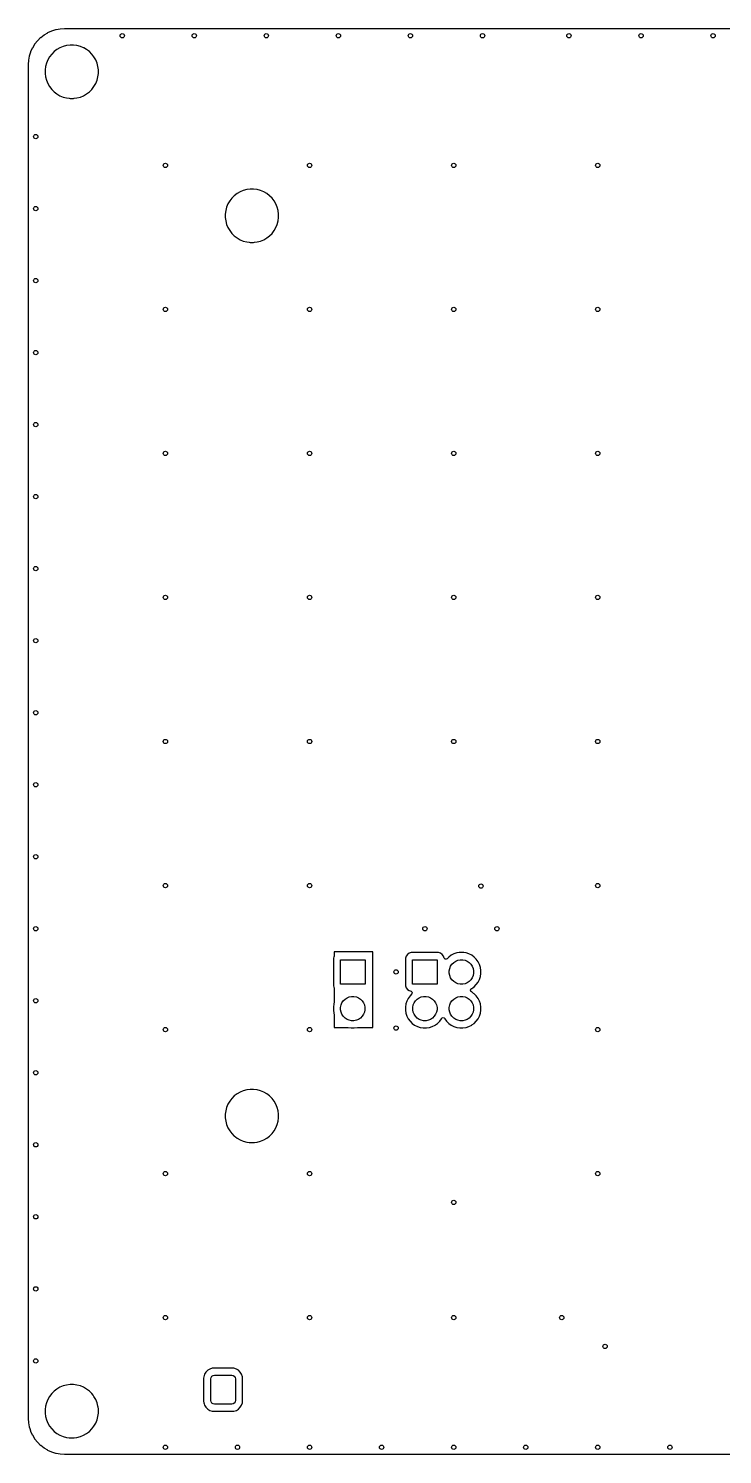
# Model space of a CAD drawing. Extents: x 0.5 to 99.5, y -99.5 to -0.5.
# Drawn here: x 0.5 to 48.6, y -99.5 to -0.5 of the extents above; entities that cross this region are included whole.
import ezdxf

# ---------------------------------------------------------------- set-up
doc = ezdxf.new("R2010")
doc.units = 0
doc.layers.add('BLACK', color=7, linetype='CONTINUOUS')

msp = doc.modelspace()

# ---------------------------------------------------------------- linework, layer by layer
at = {"layer": 'BLACK', "linetype": 'CONTINUOUS'}
for p, q in [((1.348417, -1.12448), (1.57423, -0.947567)), ((1.57423, -0.947567), (1.586526, -0.93908)), ((1.586526, -0.93908), (1.832016, -0.790676)), ((1.832016, -0.790676), (1.845249, -0.783731)), ((1.845249, -0.783731), (2.106841, -0.665998)), ((2.106841, -0.665998), (2.120822, -0.660696)), ((2.120822, -0.660696), (2.394668, -0.575362)), ((2.394668, -0.575362), (2.409197, -0.57178)), ((2.409197, -0.57178), (2.691344, -0.520075)), ((2.691344, -0.520075), (2.706201, -0.518271)), ((2.706201, -0.518271), (2.996264, -0.500726)), ((2.996264, -0.500726), (3.003751, -0.5005)), ((3.003751, -0.5005), (3.065892, -0.5005)), ((3.065892, -0.5005), (96.934108, -0.5005)), ((0.665998, -2.106841), (0.783731, -1.845249)), ((0.783731, -1.845249), (0.790676, -1.832016)), ((0.790676, -1.832016), (0.93908, -1.586526)), ((0.93908, -1.586526), (0.947567, -1.57423)), ((0.947567, -1.57423), (1.12448, -1.348417)), ((1.12448, -1.348417), (1.134395, -1.337226)), ((1.134395, -1.337226), (1.337226, -1.134395)), ((1.337226, -1.134395), (1.348417, -1.12448)), ((2.469706, -1.958067), (2.277263, -2.105733)), ((2.679785, -1.836777), (2.469706, -1.958067)), ((2.679794, -1.836773), (2.679785, -1.836777)), ((2.903895, -1.743947), (2.679794, -1.836773)), ((3.138214, -1.681161), (2.903895, -1.743947)), ((3.378711, -1.6495), (3.138214, -1.681161)), ((3.378712, -1.6495), (3.378711, -1.6495)), ((3.621288, -1.6495), (3.378712, -1.6495)), ((3.621289, -1.6495), (3.621288, -1.6495)), ((3.861785, -1.681161), (3.621289, -1.6495)), ((4.096104, -1.743947), (3.861785, -1.681161)), ((4.320205, -1.836773), (4.096104, -1.743947)), ((4.320214, -1.836777), (4.320205, -1.836773)), ((4.334912, -1.845263), (4.320214, -1.836777)), ((4.530289, -1.958064), (4.334912, -1.845263)), ((4.530292, -1.958066), (4.530289, -1.958064)), ((4.530293, -1.958067), (4.530292, -1.958066)), ((4.722736, -2.105733), (4.530293, -1.958067)), ((0.500726, -2.996263), (0.518271, -2.706205)), ((0.518271, -2.706205), (0.520076, -2.69134)), ((0.520076, -2.69134), (0.57178, -2.409201)), ((0.57178, -2.409201), (0.575364, -2.394663)), ((0.575364, -2.394663), (0.660696, -2.120822)), ((0.660696, -2.120822), (0.665998, -2.106841)), ((1.743947, -2.903895), (1.681161, -3.138214)), ((1.836773, -2.679794), (1.743947, -2.903895)), ((1.836777, -2.679785), (1.836773, -2.679794)), ((1.958067, -2.469706), (1.836777, -2.679785)), ((2.105733, -2.277263), (1.958067, -2.469706)), ((2.105739, -2.277256), (2.105733, -2.277263)), ((2.277256, -2.105739), (2.105739, -2.277256)), ((2.277263, -2.105733), (2.277256, -2.105739)), ((4.722743, -2.105739), (4.722736, -2.105733)), ((4.89426, -2.277256), (4.722743, -2.105739)), ((4.894265, -2.277262), (4.89426, -2.277256)), ((5.041936, -2.469711), (4.894265, -2.277262)), ((5.163224, -2.679788), (5.041936, -2.469711)), ((5.256054, -2.9039), (5.163224, -2.679788)), ((5.318838, -3.138211), (5.256054, -2.9039)), ((0.5005, -3.00375), (0.500726, -2.996263)), ((0.5005, -3.378711), (0.5005, -3.00375)), ((0.5005, -10.752135), (0.5005, -3.378711)), ((1.681161, -3.138214), (1.6495, -3.378711)), ((1.6495, -3.378711), (1.6495, -3.621288)), ((1.6495, -3.621288), (1.681161, -3.861785)), ((1.681161, -3.861785), (1.743947, -4.096104)), ((5.256054, -4.0961), (5.318838, -3.861789)), ((5.3505, -3.378711), (5.318838, -3.138211)), ((5.318838, -3.861789), (5.3505, -3.621288)), ((5.3505, -3.378712), (5.3505, -3.378711)), ((5.3505, -3.621288), (5.3505, -3.378712)), ((1.743947, -4.096104), (1.836773, -4.320205)), ((1.836773, -4.320205), (1.836776, -4.320212)), ((1.836776, -4.320212), (1.958064, -4.530289)), ((1.958064, -4.530289), (1.958066, -4.530292)), ((1.958066, -4.530292), (1.958067, -4.530293)), ((1.958067, -4.530293), (2.105733, -4.722736)), ((2.105733, -4.722736), (2.105739, -4.722743)), ((2.105739, -4.722743), (2.277256, -4.89426)), ((2.277256, -4.89426), (2.277262, -4.894265)), ((2.277262, -4.894265), (2.469711, -5.041936)), ((4.530289, -5.041936), (4.722738, -4.894265)), ((4.722738, -4.894265), (4.894265, -4.722738)), ((4.894265, -4.722738), (5.041936, -4.530289)), ((5.041936, -4.530289), (5.163224, -4.320212)), ((5.163224, -4.320212), (5.256054, -4.0961)), ((2.469711, -5.041936), (2.679788, -5.163224)), ((2.679788, -5.163224), (2.9039, -5.256054)), ((2.9039, -5.256054), (3.138211, -5.318838)), ((3.138211, -5.318838), (3.318586, -5.342584)), ((3.318586, -5.342584), (3.378711, -5.3505)), ((3.378711, -5.3505), (3.378712, -5.3505)), ((3.378712, -5.3505), (3.621289, -5.3505)), ((3.621289, -5.3505), (3.669388, -5.344167)), ((3.669388, -5.344167), (3.861789, -5.318838)), ((3.861789, -5.318838), (4.0961, -5.256054)), ((4.0961, -5.256054), (4.320212, -5.163224)), ((4.320212, -5.163224), (4.530289, -5.041936)), ((0.5005, -13.378716), (0.5005, -10.752135)), ((15.179785, -11.836782), (14.969706, -11.958072)), ((15.179794, -11.836778), (15.179785, -11.836782)), ((15.403895, -11.743952), (15.179794, -11.836778)), ((15.638214, -11.681166), (15.403895, -11.743952)), ((15.878711, -11.649505), (15.638214, -11.681166)), ((15.878712, -11.649505), (15.878711, -11.649505)), ((16.121288, -11.649505), (15.878712, -11.649505)), ((16.121289, -11.649505), (16.121288, -11.649505)), ((16.361785, -11.681166), (16.121289, -11.649505)), ((16.596104, -11.743952), (16.361785, -11.681166)), ((16.820205, -11.836778), (16.596104, -11.743952)), ((16.820212, -11.836781), (16.820205, -11.836778)), ((17.030289, -11.958069), (16.820212, -11.836781)), ((14.336773, -12.679799), (14.243947, -12.9039)), ((14.336777, -12.67979), (14.336773, -12.679799)), ((14.458067, -12.469711), (14.336777, -12.67979)), ((14.605733, -12.277268), (14.458067, -12.469711)), ((14.605739, -12.277261), (14.605733, -12.277268)), ((14.777256, -12.105744), (14.605739, -12.277261)), ((14.777263, -12.105738), (14.777256, -12.105744)), ((14.969706, -11.958072), (14.777263, -12.105738)), ((17.030292, -11.958071), (17.030289, -11.958069)), ((17.030293, -11.958072), (17.030292, -11.958071)), ((17.222736, -12.105738), (17.030293, -11.958072)), ((17.222743, -12.105744), (17.222736, -12.105738)), ((17.39426, -12.277261), (17.222743, -12.105744)), ((17.394265, -12.277267), (17.39426, -12.277261)), ((17.541936, -12.469716), (17.394265, -12.277267)), ((17.663224, -12.679793), (17.541936, -12.469716)), ((17.756054, -12.903905), (17.663224, -12.679793)), ((0.5005, -21.456762), (0.5005, -13.378716)), ((14.181161, -13.138219), (14.1495, -13.378716)), ((14.1495, -13.378716), (14.1495, -13.621293)), ((14.1495, -13.621293), (14.181161, -13.86179)), ((14.243947, -12.9039), (14.181161, -13.138219)), ((17.818838, -13.138216), (17.756054, -12.903905)), ((17.8505, -13.378716), (17.818838, -13.138216)), ((17.818838, -13.861794), (17.8505, -13.621293)), ((17.8505, -13.378717), (17.8505, -13.378716)), ((17.8505, -13.621293), (17.8505, -13.378717)), ((14.181161, -13.86179), (14.243947, -14.096109)), ((14.243947, -14.096109), (14.336773, -14.32021)), ((14.336773, -14.32021), (14.336776, -14.320217)), ((14.336776, -14.320217), (14.458064, -14.530294)), ((14.458064, -14.530294), (14.458066, -14.530297)), ((14.458066, -14.530297), (14.458067, -14.530298)), ((14.458067, -14.530298), (14.605733, -14.722741)), ((14.605733, -14.722741), (14.605739, -14.722748)), ((14.605739, -14.722748), (14.777256, -14.894265)), ((17.222738, -14.89427), (17.394265, -14.722743)), ((17.394265, -14.722743), (17.541936, -14.530294)), ((17.541936, -14.530294), (17.663224, -14.320217)), ((17.663224, -14.320217), (17.756054, -14.096105)), ((17.756054, -14.096105), (17.818838, -13.861794)), ((14.777256, -14.894265), (14.777262, -14.89427)), ((14.777262, -14.89427), (14.969711, -15.041941)), ((14.969711, -15.041941), (15.179788, -15.163229)), ((15.179788, -15.163229), (15.4039, -15.256059)), ((15.4039, -15.256059), (15.638211, -15.318843)), ((15.638211, -15.318843), (15.818586, -15.342589)), ((15.818586, -15.342589), (15.878711, -15.350505)), ((15.878711, -15.350505), (15.878712, -15.350505)), ((15.878712, -15.350505), (16.121289, -15.350505)), ((16.121289, -15.350505), (16.169388, -15.344172)), ((16.169388, -15.344172), (16.361789, -15.318843)), ((16.361789, -15.318843), (16.5961, -15.256059)), ((16.5961, -15.256059), (16.820212, -15.163229)), ((16.820212, -15.163229), (17.030289, -15.041941)), ((17.030289, -15.041941), (17.222738, -14.89427)), ((0.5005, -24.252135), (0.5005, -21.456762)), ((0.5005, -27.752135), (0.5005, -24.252135)), ((0.5005, -31.256762), (0.5005, -27.752135)), ((0.5005, -41.252135), (0.5005, -31.256762)), ((0.5005, -63.421153), (0.5005, -41.252135)), ((0.5005, -65.102122), (0.5005, -63.421153)), ((0.5005, -70.599983), (0.5005, -65.102122)), ((21.655909, -65.042512), (21.6495, -65.102122)), ((21.6495, -65.102122), (21.6495, -65.114451)), ((21.6495, -65.114451), (21.6495, -65.114452)), ((21.6495, -65.114452), (21.6495, -66.897865)), ((21.694479, -64.939098), (21.655909, -65.042512)), ((21.696112, -64.932734), (21.694479, -64.939098)), ((21.698643, -64.909441), (21.696112, -64.932734)), ((21.7, -64.901925), (21.698643, -64.909441)), ((24.4, -64.6), (21.7, -64.6)), ((21.7, -64.6), (21.7, -64.901925)), ((22.15, -66.849995), (22.15, -65.149995)), ((22.15, -65.149995), (23.85, -65.149995)), ((23.85, -65.149995), (23.85, -66.849995)), ((24.4, -65.10213), (24.4, -64.6)), ((24.4, -69.85), (24.4, -65.10213)), ((26.649501, -65.102111), (26.6495, -65.10213)), ((26.6495, -65.10213), (26.6495, -66.897865)), ((26.655908, -65.042512), (26.649501, -65.102111)), ((26.706202, -64.907666), (26.655908, -65.042512)), ((26.706206, -64.907659), (26.706202, -64.907666)), ((26.792452, -64.79245), (26.706206, -64.907659)), ((26.792455, -64.792447), (26.792452, -64.79245)), ((26.907664, -64.706201), (26.792455, -64.792447)), ((26.907671, -64.706197), (26.907664, -64.706201)), ((27.042516, -64.655903), (26.907671, -64.706197)), ((27.102123, -64.649496), (27.042516, -64.655903)), ((27.102129, -64.649495), (27.102123, -64.649496)), ((28.897864, -64.649495), (27.102129, -64.649495)), ((27.15, -66.849995), (27.15, -65.149995)), ((27.15, -65.149995), (28.85, -65.149995)), ((28.85, -65.149995), (28.85, -66.849995)), ((28.897873, -64.649495), (28.897864, -64.649495)), ((28.897881, -64.649495), (28.897873, -64.649495)), ((28.897883, -64.649496), (28.897881, -64.649495)), ((28.957483, -64.655903), (28.897883, -64.649496)), ((29.092328, -64.706197), (28.957482, -64.655903)), ((28.957482, -64.655903), (28.957483, -64.655903)), ((29.092335, -64.706201), (29.092328, -64.706197)), ((29.207544, -64.792447), (29.092335, -64.706201)), ((29.207547, -64.79245), (29.207544, -64.792447)), ((29.293793, -64.907659), (29.207547, -64.79245)), ((29.293797, -64.907666), (29.293793, -64.907659)), ((29.34281, -65.039077), (29.293797, -64.907666)), ((29.359725, -65.070054), (29.34281, -65.039077)), ((29.415658, -65.111926), (29.359725, -65.070054)), ((29.48535, -65.11691), (29.415658, -65.111926)), ((29.546673, -65.083426), (29.48535, -65.11691)), ((29.660215, -64.969884), (29.546673, -65.083426)), ((29.832179, -64.844946), (29.660215, -64.969884)), ((30.021585, -64.748439), (29.832179, -64.844946)), ((30.000766, -65.342936), (30.139313, -65.250362)), ((30.22376, -64.682748), (30.021585, -64.748439)), ((30.139313, -65.250362), (30.293258, -65.186596)), ((30.385042, -64.657203), (30.22376, -64.682748)), ((30.293258, -65.186596), (30.456685, -65.154088)), ((30.433713, -64.649495), (30.385042, -64.657203)), ((30.646287, -64.649495), (30.433713, -64.649495)), ((30.456685, -65.154088), (30.623315, -65.154088)), ((30.623315, -65.154088), (30.786742, -65.186596)), ((30.694957, -64.657203), (30.646287, -64.649495)), ((30.85624, -64.682748), (30.694957, -64.657203)), ((30.786742, -65.186596), (30.940687, -65.250362)), ((30.856241, -64.682748), (30.85624, -64.682748)), ((30.856243, -64.682749), (30.856241, -64.682748)), ((31.058412, -64.748438), (30.856243, -64.682749)), ((30.940687, -65.250362), (31.079234, -65.342936)), ((31.058413, -64.748438), (31.058412, -64.748438)), ((31.058414, -64.748439), (31.058413, -64.748438)), ((31.24782, -64.844946), (31.058414, -64.748439)), ((31.419786, -64.969885), (31.24782, -64.844946)), ((31.570109, -65.120208), (31.419786, -64.969885)), ((31.695048, -65.292174), (31.570109, -65.120208)), ((31.695049, -65.292176), (31.695048, -65.292174)), ((31.695051, -65.292179), (31.695049, -65.292176)), ((31.791557, -65.481583), (31.695051, -65.292179)), ((29.694093, -65.91668), (29.726601, -65.753253)), ((29.694093, -66.08331), (29.694093, -65.91668)), ((29.726601, -66.246737), (29.694093, -66.08331)), ((29.726601, -65.753253), (29.790367, -65.599308)), ((29.790367, -66.400682), (29.726601, -66.246737)), ((29.790367, -65.599308), (29.882941, -65.460761)), ((29.882941, -65.460761), (30.000766, -65.342936)), ((31.079234, -65.342936), (31.197059, -65.460761)), ((31.197059, -65.460761), (31.289633, -65.599308)), ((31.289633, -65.599308), (31.353399, -65.753253)), ((31.353399, -66.246737), (31.289633, -66.400682)), ((31.353399, -65.753253), (31.385907, -65.91668)), ((31.385907, -66.08331), (31.353399, -66.246737)), ((31.385907, -65.91668), (31.385907, -66.08331)), ((31.857246, -65.683752), (31.791557, -65.481583)), ((31.791557, -66.518407), (31.857246, -66.316238)), ((31.8905, -65.893708), (31.857246, -65.683752)), ((31.857246, -66.316238), (31.8905, -66.106282)), ((31.8905, -66.106282), (31.8905, -65.893708)), ((21.6495, -66.897865), (21.649501, -66.897871)), ((21.649501, -66.897871), (21.655908, -66.957476)), ((21.655908, -66.957476), (21.655909, -66.957478)), ((21.655909, -66.957478), (21.692182, -67.054732)), ((21.692182, -67.054732), (21.7, -67.098063)), ((21.7, -67.098063), (21.7, -68.151034)), ((23.85, -66.849995), (22.15, -66.849995)), ((26.6495, -66.897865), (26.649501, -66.897871)), ((26.649501, -66.897871), (26.655908, -66.957478)), ((26.655908, -66.957478), (26.706202, -67.092323)), ((26.706202, -67.092323), (26.706206, -67.09233)), ((26.706206, -67.09233), (26.792452, -67.207539)), ((26.792452, -67.207539), (26.792455, -67.207542)), ((26.792455, -67.207542), (26.907664, -67.293788)), ((26.907664, -67.293788), (26.907671, -67.293792)), ((26.907671, -67.293792), (27.039082, -67.342805)), ((28.85, -66.849995), (27.15, -66.849995)), ((29.882941, -66.539229), (29.790367, -66.400682)), ((30.000766, -66.657054), (29.882941, -66.539229)), ((30.139313, -66.749628), (30.000766, -66.657054)), ((30.293258, -66.813394), (30.139313, -66.749628)), ((30.456685, -66.845902), (30.293258, -66.813394)), ((30.623315, -66.845902), (30.456685, -66.845902)), ((30.786742, -66.813394), (30.623315, -66.845902)), ((30.940687, -66.749628), (30.786742, -66.813394)), ((31.079234, -66.657054), (30.940687, -66.749628)), ((31.197059, -66.539229), (31.079234, -66.657054)), ((31.171463, -67.264687), (31.174321, -67.256298)), ((31.177859, -67.290515), (31.171463, -67.264687)), ((31.17341, -67.247482), (31.185416, -67.223737)), ((31.174321, -67.256298), (31.17341, -67.247482)), ((31.180596, -67.316981), (31.177859, -67.290515)), ((31.186128, -67.323903), (31.180596, -67.316981)), ((31.185416, -67.223737), (31.193999, -67.198551)), ((31.193999, -67.198551), (31.201391, -67.192145)), ((31.289633, -66.400682), (31.197059, -66.539229)), ((31.201391, -67.192145), (31.204939, -67.18513)), ((31.204939, -67.18513), (31.219082, -67.176815)), ((31.219082, -67.176815), (31.239054, -67.15951)), ((31.239054, -67.15951), (31.247816, -67.155046)), ((31.247816, -67.155046), (31.334138, -67.09233)), ((31.334138, -67.09233), (31.419786, -67.030104)), ((31.419786, -67.030104), (31.419788, -67.030101)), ((31.419788, -67.030101), (31.419792, -67.030099)), ((31.419792, -67.030099), (31.570104, -66.879787)), ((31.570104, -66.879787), (31.570106, -66.879783)), ((31.570106, -66.879783), (31.570109, -66.879781)), ((31.570109, -66.879781), (31.695048, -66.707815)), ((31.695047, -66.707815), (31.695051, -66.707811)), ((31.695048, -66.707815), (31.695047, -66.707815)), ((31.695051, -66.707811), (31.791557, -66.518407)), ((21.682754, -68.22375), (21.6495, -68.433708)), ((21.693931, -68.189352), (21.682754, -68.22375)), ((21.7, -68.151034), (21.693931, -68.189352)), ((22.154093, -68.45668), (22.186601, -68.293253)), ((22.186601, -68.293253), (22.250367, -68.139308)), ((22.250367, -68.139308), (22.342941, -68.000761)), ((22.342941, -68.000761), (22.460766, -67.882936)), ((22.460766, -67.882936), (22.599313, -67.790362)), ((22.599313, -67.790362), (22.753258, -67.726596)), ((22.753258, -67.726596), (22.916685, -67.694088)), ((22.916685, -67.694088), (23.083315, -67.694088)), ((23.083315, -67.694088), (23.246742, -67.726596)), ((23.246742, -67.726596), (23.400687, -67.790362)), ((23.400687, -67.790362), (23.539234, -67.882936)), ((23.539234, -67.882936), (23.657059, -68.000761)), ((23.657059, -68.000761), (23.749633, -68.139308)), ((23.749633, -68.139308), (23.813399, -68.293253)), ((23.813399, -68.293253), (23.845907, -68.45668)), ((26.682753, -68.223755), (26.6495, -68.433708)), ((26.748444, -68.02158), (26.682753, -68.223755)), ((26.844951, -67.832174), (26.748444, -68.02158)), ((26.969889, -67.66021), (26.844951, -67.832174)), ((27.083431, -67.546668), (26.969889, -67.66021)), ((27.039082, -67.342805), (27.095016, -67.384676)), ((27.104582, -67.518413), (27.083431, -67.546668)), ((27.095016, -67.384676), (27.119433, -67.45014)), ((27.119433, -67.45014), (27.104582, -67.518413)), ((27.154093, -68.45668), (27.186601, -68.293253)), ((27.186601, -68.293253), (27.250367, -68.139308)), ((27.250367, -68.139308), (27.342941, -68.000761)), ((27.342941, -68.000761), (27.460766, -67.882936)), ((27.460766, -67.882936), (27.599313, -67.790362)), ((27.599313, -67.790362), (27.753258, -67.726596)), ((27.753258, -67.726596), (27.916685, -67.694088)), ((27.916685, -67.694088), (28.083315, -67.694088)), ((28.083315, -67.694088), (28.246742, -67.726596)), ((28.246742, -67.726596), (28.400687, -67.790362)), ((28.400687, -67.790362), (28.539234, -67.882936)), ((28.539234, -67.882936), (28.657059, -68.000761)), ((28.657059, -68.000761), (28.749633, -68.139308)), ((28.749633, -68.139308), (28.813399, -68.293253)), ((28.813399, -68.293253), (28.845907, -68.45668)), ((29.694093, -68.45668), (29.726601, -68.293253)), ((29.726601, -68.293253), (29.790367, -68.139308)), ((29.790367, -68.139308), (29.882941, -68.000761)), ((29.882941, -68.000761), (30.000766, -67.882936)), ((30.000766, -67.882936), (30.139313, -67.790362)), ((30.139313, -67.790362), (30.293258, -67.726596)), ((30.293258, -67.726596), (30.456685, -67.694088)), ((30.456685, -67.694088), (30.623315, -67.694088)), ((30.623315, -67.694088), (30.786742, -67.726596)), ((30.786742, -67.726596), (30.940687, -67.790362)), ((30.940687, -67.790362), (31.079234, -67.882936)), ((31.079234, -67.882936), (31.197059, -68.000761)), ((31.188259, -67.332507), (31.186128, -67.323903)), ((31.207605, -67.350778), (31.188259, -67.332507)), ((31.197059, -68.000761), (31.289633, -68.139308)), ((31.224215, -67.371562), (31.207605, -67.350778)), ((31.229753, -67.375441), (31.224215, -67.371562)), ((31.231324, -67.376541), (31.229753, -67.375441)), ((31.247816, -67.384944), (31.231324, -67.376541)), ((31.386007, -67.485345), (31.247816, -67.384944)), ((31.289633, -68.139308), (31.353399, -68.293253)), ((31.353399, -68.293253), (31.385907, -68.45668)), ((31.419792, -67.509891), (31.386007, -67.485345)), ((31.570109, -67.660208), (31.419792, -67.509891)), ((31.695048, -67.832174), (31.570109, -67.660208)), ((31.695049, -67.832176), (31.695048, -67.832174)), ((31.695051, -67.832179), (31.695049, -67.832176)), ((31.791557, -68.021583), (31.695051, -67.832179)), ((31.857246, -68.223752), (31.791557, -68.021583)), ((31.8905, -68.433708), (31.857246, -68.223752)), ((21.6495, -68.433708), (21.6495, -68.646281)), ((21.6495, -68.646281), (21.682753, -68.856235)), ((21.682753, -68.856235), (21.682754, -68.856239)), ((21.682754, -68.856239), (21.693931, -68.890638)), ((21.693931, -68.890638), (21.7, -68.928955)), ((21.7, -68.928955), (21.7, -69.85)), ((22.154093, -68.62331), (22.154093, -68.45668)), ((22.186601, -68.786737), (22.154093, -68.62331)), ((22.250367, -68.940682), (22.186601, -68.786737)), ((22.342941, -69.079229), (22.250367, -68.940682)), ((22.460766, -69.197054), (22.342941, -69.079229)), ((22.599313, -69.289628), (22.460766, -69.197054)), ((22.753258, -69.353394), (22.599313, -69.289628)), ((23.400687, -69.289628), (23.246742, -69.353394)), ((23.539234, -69.197054), (23.400687, -69.289628)), ((23.657059, -69.079229), (23.539234, -69.197054)), ((23.749633, -68.940682), (23.657059, -69.079229)), ((23.813399, -68.786737), (23.749633, -68.940682)), ((23.845907, -68.62331), (23.813399, -68.786737)), ((23.845907, -68.45668), (23.845907, -68.62331)), ((26.6495, -68.433708), (26.6495, -68.646281)), ((26.6495, -68.646281), (26.682753, -68.856234)), ((26.682753, -68.856234), (26.682753, -68.856236)), ((26.682753, -68.856236), (26.682754, -68.856238)), ((26.682754, -68.856238), (26.706381, -68.928955)), ((26.706381, -68.928955), (26.748444, -69.058409)), ((26.748444, -69.058409), (26.844951, -69.247815)), ((26.844951, -69.247815), (26.96989, -69.419781)), ((27.154093, -68.62331), (27.154093, -68.45668)), ((27.186601, -68.786737), (27.154093, -68.62331)), ((27.250367, -68.940682), (27.186601, -68.786737)), ((27.342941, -69.079229), (27.250367, -68.940682)), ((27.460766, -69.197054), (27.342941, -69.079229)), ((27.599313, -69.289628), (27.460766, -69.197054)), ((27.753258, -69.353394), (27.599313, -69.289628)), ((28.400687, -69.289628), (28.246742, -69.353394)), ((28.539234, -69.197054), (28.400687, -69.289628)), ((28.657059, -69.079229), (28.539234, -69.197054)), ((28.749633, -68.940682), (28.657059, -69.079229)), ((28.813399, -68.786737), (28.749633, -68.940682)), ((28.845907, -68.62331), (28.813399, -68.786737)), ((28.845907, -68.45668), (28.845907, -68.62331)), ((29.030109, -69.419781), (29.155048, -69.247815)), ((29.155047, -69.247815), (29.155051, -69.247811)), ((29.155048, -69.247815), (29.155047, -69.247815)), ((29.155051, -69.247811), (29.159514, -69.239049)), ((29.159514, -69.239049), (29.207488, -69.188254)), ((29.207488, -69.188254), (29.275308, -69.171458)), ((29.275308, -69.171458), (29.341444, -69.193994)), ((29.341444, -69.193994), (29.380486, -69.239051)), ((29.380486, -69.239051), (29.384951, -69.247815)), ((29.384951, -69.247815), (29.50989, -69.419781)), ((29.694093, -68.62331), (29.694093, -68.45668)), ((29.726601, -68.786737), (29.694093, -68.62331)), ((29.790367, -68.940682), (29.726601, -68.786737)), ((29.882941, -69.079229), (29.790367, -68.940682)), ((30.000766, -69.197054), (29.882941, -69.079229)), ((30.139313, -69.289628), (30.000766, -69.197054)), ((30.293258, -69.353394), (30.139313, -69.289628)), ((30.940687, -69.289628), (30.786742, -69.353394)), ((31.079234, -69.197054), (30.940687, -69.289628)), ((31.197059, -69.079229), (31.079234, -69.197054)), ((31.289633, -68.940682), (31.197059, -69.079229)), ((31.353399, -68.786737), (31.289633, -68.940682)), ((31.385907, -68.62331), (31.353399, -68.786737)), ((31.385907, -68.45668), (31.385907, -68.62331)), ((31.570109, -69.419781), (31.695048, -69.247815)), ((31.695047, -69.247815), (31.695051, -69.247811)), ((31.695048, -69.247815), (31.695047, -69.247815)), ((31.695051, -69.247811), (31.791557, -69.058407)), ((31.791557, -69.058407), (31.857246, -68.856238)), ((31.857246, -68.856238), (31.8905, -68.646282)), ((31.8905, -68.646282), (31.8905, -68.433708)), ((21.7, -69.85), (22.641833, -69.85)), ((22.641833, -69.85), (22.680149, -69.856068)), ((22.680149, -69.856068), (22.683757, -69.857241)), ((22.683757, -69.857241), (22.893713, -69.890495)), ((22.916685, -69.385902), (22.753258, -69.353394)), ((22.893713, -69.890495), (22.893714, -69.890495)), ((22.893714, -69.890495), (23.106286, -69.890495)), ((23.083315, -69.385902), (22.916685, -69.385902)), ((23.246742, -69.353394), (23.083315, -69.385902)), ((23.106286, -69.890495), (23.106287, -69.890495)), ((23.106287, -69.890495), (23.316243, -69.857241)), ((23.316243, -69.857241), (23.31985, -69.856068)), ((23.31985, -69.856068), (23.358167, -69.85)), ((23.358167, -69.85), (24.4, -69.85)), ((26.96989, -69.419781), (27.120213, -69.570104)), ((27.120213, -69.570104), (27.292179, -69.695043)), ((27.292179, -69.695043), (27.292181, -69.695044)), ((27.292181, -69.695044), (27.292184, -69.695046)), ((27.292184, -69.695046), (27.481588, -69.791552)), ((27.481588, -69.791552), (27.683757, -69.857241)), ((27.683757, -69.857241), (27.893713, -69.890495)), ((27.916685, -69.385902), (27.753258, -69.353394)), ((27.893713, -69.890495), (27.893714, -69.890495)), ((27.893714, -69.890495), (28.106286, -69.890495)), ((28.083315, -69.385902), (27.916685, -69.385902)), ((28.246742, -69.353394), (28.083315, -69.385902)), ((28.106286, -69.890495), (28.106287, -69.890495)), ((28.106287, -69.890495), (28.316243, -69.857241)), ((28.316243, -69.857241), (28.518412, -69.791552)), ((28.518412, -69.791552), (28.707816, -69.695046)), ((28.707816, -69.695046), (28.729789, -69.679081)), ((28.729789, -69.679081), (28.879786, -69.570104)), ((28.879786, -69.570104), (28.879788, -69.570101)), ((28.879788, -69.570101), (28.879792, -69.570099)), ((28.879792, -69.570099), (29.030104, -69.419787)), ((29.030104, -69.419787), (29.030106, -69.419783)), ((29.030106, -69.419783), (29.030109, -69.419781)), ((29.50989, -69.419781), (29.660213, -69.570104)), ((29.660213, -69.570104), (29.832179, -69.695043)), ((29.832179, -69.695043), (29.832181, -69.695044)), ((29.832181, -69.695044), (29.832184, -69.695046)), ((29.832184, -69.695046), (30.021588, -69.791552)), ((30.021588, -69.791552), (30.223757, -69.857241)), ((30.223757, -69.857241), (30.433713, -69.890495)), ((30.456685, -69.385902), (30.293258, -69.353394)), ((30.433713, -69.890495), (30.433714, -69.890495)), ((30.433714, -69.890495), (30.646286, -69.890495)), ((30.623315, -69.385902), (30.456685, -69.385902)), ((30.786742, -69.353394), (30.623315, -69.385902)), ((30.646286, -69.890495), (30.646287, -69.890495)), ((30.646287, -69.890495), (30.856243, -69.857241)), ((30.856243, -69.857241), (31.058412, -69.791552)), ((31.058412, -69.791552), (31.247816, -69.695046)), ((31.247816, -69.695046), (31.269789, -69.679081)), ((31.269789, -69.679081), (31.419786, -69.570104)), ((31.419786, -69.570104), (31.419788, -69.570101)), ((31.419788, -69.570101), (31.419792, -69.570099)), ((31.419792, -69.570099), (31.570104, -69.419787)), ((31.570104, -69.419787), (31.570106, -69.419783)), ((31.570106, -69.419783), (31.570109, -69.419781)), ((0.5005, -75.878706), (0.5005, -70.599983)), ((15.403895, -74.243942), (15.179794, -74.336768)), ((15.638214, -74.181156), (15.403895, -74.243942)), ((15.878711, -74.149495), (15.638214, -74.181156)), ((15.878712, -74.149495), (15.878711, -74.149495)), ((16.121288, -74.149495), (15.878712, -74.149495)), ((16.121289, -74.149495), (16.121288, -74.149495)), ((16.361785, -74.181156), (16.121289, -74.149495)), ((16.596104, -74.243942), (16.361785, -74.181156)), ((16.820205, -74.336768), (16.596104, -74.243942)), ((14.336773, -75.179789), (14.243947, -75.40389)), ((14.336777, -75.17978), (14.336773, -75.179789)), ((14.458067, -74.969701), (14.336777, -75.17978)), ((14.605733, -74.777258), (14.458067, -74.969701)), ((14.605739, -74.777251), (14.605733, -74.777258)), ((14.777256, -74.605734), (14.605739, -74.777251)), ((14.777263, -74.605728), (14.777256, -74.605734)), ((14.969706, -74.458062), (14.777263, -74.605728)), ((15.179785, -74.336772), (14.969706, -74.458062)), ((15.179794, -74.336768), (15.179785, -74.336772)), ((16.820212, -74.336771), (16.820205, -74.336768)), ((17.030289, -74.458059), (16.820212, -74.336771)), ((17.030292, -74.458061), (17.030289, -74.458059)), ((17.030293, -74.458062), (17.030292, -74.458061)), ((17.222736, -74.605728), (17.030293, -74.458062)), ((17.222743, -74.605734), (17.222736, -74.605728)), ((17.39426, -74.777251), (17.222743, -74.605734)), ((17.394265, -74.777257), (17.39426, -74.777251)), ((17.541936, -74.969706), (17.394265, -74.777257)), ((17.663224, -75.179783), (17.541936, -74.969706)), ((17.756054, -75.403895), (17.663224, -75.179783)), ((0.5005, -78.694402), (0.5005, -75.878706)), ((14.181161, -75.638209), (14.1495, -75.878706)), ((14.1495, -75.878706), (14.1495, -76.121283)), ((14.1495, -76.121283), (14.181161, -76.36178)), ((14.243947, -75.40389), (14.181161, -75.638209)), ((17.818838, -75.638206), (17.756054, -75.403895)), ((17.8505, -75.878706), (17.818838, -75.638206)), ((17.818838, -76.361784), (17.8505, -76.121283)), ((17.8505, -75.878707), (17.8505, -75.878706)), ((17.8505, -76.121283), (17.8505, -75.878707)), ((14.181161, -76.36178), (14.243947, -76.596099)), ((14.243947, -76.596099), (14.336773, -76.8202)), ((14.336773, -76.8202), (14.336776, -76.820207)), ((14.336776, -76.820207), (14.458064, -77.030284)), ((14.458064, -77.030284), (14.458066, -77.030287)), ((14.458066, -77.030287), (14.458067, -77.030288)), ((14.458067, -77.030288), (14.605733, -77.222731)), ((17.394265, -77.222733), (17.541936, -77.030284)), ((17.541936, -77.030284), (17.663224, -76.820207)), ((17.663224, -76.820207), (17.756054, -76.596095)), ((17.756054, -76.596095), (17.818838, -76.361784)), ((14.605733, -77.222731), (14.605739, -77.222738)), ((14.605739, -77.222738), (14.777256, -77.394255)), ((14.777256, -77.394255), (14.777263, -77.394261)), ((14.777263, -77.394261), (14.85636, -77.454954)), ((14.85636, -77.454954), (14.969711, -77.541931)), ((14.969711, -77.541931), (15.179788, -77.663219)), ((15.179788, -77.663219), (15.4039, -77.756049)), ((15.4039, -77.756049), (15.638211, -77.818833)), ((15.638211, -77.818833), (15.818586, -77.842579)), ((15.818586, -77.842579), (15.878711, -77.850495)), ((15.878711, -77.850495), (15.878712, -77.850495)), ((15.878712, -77.850495), (16.121289, -77.850495)), ((16.121289, -77.850495), (16.169388, -77.844162)), ((16.169388, -77.844162), (16.361789, -77.818833)), ((16.361789, -77.818833), (16.5961, -77.756049)), ((16.5961, -77.756049), (16.820212, -77.663219)), ((16.820212, -77.663219), (17.030289, -77.541931)), ((17.030289, -77.541931), (17.222738, -77.39426)), ((17.222738, -77.39426), (17.394265, -77.222733)), ((0.5005, -86.194402), (0.5005, -78.694402)), ((0.5005, -94.199983), (0.5005, -86.194402)), ((12.715186, -93.930666), (12.660001, -94.097203)), ((12.715187, -93.930663), (12.715186, -93.930666)), ((12.807289, -93.781342), (12.715187, -93.930663)), ((12.931342, -93.657289), (12.807289, -93.781342)), ((13.080663, -93.565187), (12.931342, -93.657289)), ((13.080668, -93.565185), (13.080663, -93.565187)), ((13.2472, -93.510001), (13.080668, -93.565185)), ((13.223223, -94.073223), (13.304329, -94.01903)), ((13.247203, -93.51), (13.2472, -93.510001)), ((13.349981, -93.499501), (13.247203, -93.51)), ((13.304329, -94.01903), (13.4, -94)), ((13.349998, -93.4995), (13.349981, -93.499501)), ((14.65001, -93.4995), (13.349998, -93.4995)), ((13.4, -94), (14.6, -94)), ((14.6, -94), (14.695671, -94.01903)), ((14.752795, -93.51), (14.65001, -93.4995)), ((14.695671, -94.01903), (14.776777, -94.073223)), ((14.752797, -93.510001), (14.752795, -93.51)), ((14.919334, -93.565186), (14.752797, -93.510001)), ((15.068656, -93.657288), (14.919334, -93.565186)), ((15.192712, -93.781344), (15.068656, -93.657288)), ((15.284814, -93.930666), (15.192712, -93.781344)), ((15.339999, -94.097203), (15.284814, -93.930666)), ((0.5005, -96.378711), (0.5005, -94.199983)), ((2.469706, -94.958067), (2.277263, -95.105733)), ((2.679785, -94.836777), (2.469706, -94.958067)), ((2.679794, -94.836773), (2.679785, -94.836777)), ((2.903895, -94.743947), (2.679794, -94.836773)), ((3.138214, -94.681161), (2.903895, -94.743947)), ((3.378711, -94.6495), (3.138214, -94.681161)), ((3.378712, -94.6495), (3.378711, -94.6495)), ((3.621288, -94.6495), (3.378712, -94.6495)), ((3.621289, -94.6495), (3.621288, -94.6495)), ((3.861785, -94.681161), (3.621289, -94.6495)), ((4.096104, -94.743947), (3.861785, -94.681161)), ((4.320205, -94.836773), (4.096104, -94.743947)), ((4.320212, -94.836776), (4.320205, -94.836773)), ((4.530289, -94.958064), (4.320212, -94.836776)), ((4.530292, -94.958066), (4.530289, -94.958064)), ((4.530293, -94.958067), (4.530292, -94.958066)), ((4.722736, -95.105733), (4.530293, -94.958067)), ((12.66, -94.097204), (12.6495, -94.199983)), ((12.6495, -94.199983), (12.6495, -95.800001)), ((12.660001, -94.097204), (12.66, -94.097204)), ((12.660001, -94.097203), (12.660001, -94.097204)), ((13.15, -94.25), (13.16903, -94.154329)), ((13.15, -95.75), (13.15, -94.25)), ((13.16903, -94.154329), (13.223223, -94.073223)), ((14.776777, -94.073223), (14.83097, -94.154329)), ((14.83097, -94.154329), (14.85, -94.25)), ((14.85, -94.25), (14.85, -95.75)), ((15.350499, -94.199992), (15.339999, -94.097203)), ((15.350499, -94.883634), (15.350499, -94.199992)), ((15.3505, -95.800009), (15.350499, -94.883634)), ((1.743947, -95.903895), (1.681161, -96.138214)), ((1.836773, -95.679794), (1.743947, -95.903895)), ((1.836777, -95.679785), (1.836773, -95.679794)), ((1.958067, -95.469706), (1.836777, -95.679785)), ((2.105733, -95.277263), (1.958067, -95.469706)), ((2.105739, -95.277256), (2.105733, -95.277263)), ((2.277256, -95.105739), (2.105739, -95.277256)), ((2.277263, -95.105733), (2.277256, -95.105739)), ((4.722743, -95.105739), (4.722736, -95.105733)), ((4.89426, -95.277256), (4.722743, -95.105739)), ((4.894266, -95.277263), (4.89426, -95.277256)), ((4.981018, -95.390321), (4.894266, -95.277263)), ((5.041936, -95.469711), (4.981018, -95.390321)), ((5.163224, -95.679788), (5.041936, -95.469711)), ((5.256054, -95.9039), (5.163224, -95.679788)), ((5.318838, -96.138211), (5.256054, -95.9039)), ((12.6495, -95.800001), (12.649501, -95.800018)), ((12.649501, -95.800018), (12.66, -95.902796)), ((12.66, -95.902796), (12.660001, -95.902799)), ((12.660001, -95.902799), (12.688413, -95.98854)), ((12.688413, -95.98854), (12.715186, -96.069334)), ((13.16903, -95.845671), (13.15, -95.75)), ((13.223223, -95.926777), (13.16903, -95.845671)), ((13.304329, -95.98097), (13.223223, -95.926777)), ((13.4, -96), (13.304329, -95.98097)), ((14.6, -96), (13.4, -96)), ((14.695671, -95.98097), (14.6, -96)), ((14.776777, -95.926777), (14.695671, -95.98097)), ((14.83097, -95.845671), (14.776777, -95.926777)), ((14.85, -95.75), (14.83097, -95.845671)), ((15.284814, -96.069334), (15.339999, -95.902797)), ((15.339999, -95.902797), (15.3505, -95.800009)), ((0.5005, -96.996249), (0.5005, -96.378711)), ((0.500726, -97.003736), (0.5005, -96.996249)), ((0.518271, -97.293794), (0.500726, -97.003736)), ((1.681161, -96.138214), (1.6495, -96.378711)), ((1.6495, -96.378711), (1.6495, -96.621288)), ((1.6495, -96.621288), (1.681161, -96.861785)), ((1.681161, -96.861785), (1.743947, -97.096104)), ((5.256054, -97.0961), (5.318838, -96.861789)), ((5.329429, -96.218657), (5.318838, -96.138211)), ((5.318838, -96.861789), (5.3505, -96.621288)), ((5.345107, -96.337751), (5.329429, -96.218657)), ((5.3505, -96.378712), (5.345107, -96.337751)), ((5.3505, -96.621288), (5.3505, -96.378712)), ((12.715186, -96.069334), (12.807288, -96.218656)), ((12.807288, -96.218656), (12.931344, -96.342712)), ((12.931344, -96.342712), (13.080666, -96.434814)), ((13.080666, -96.434814), (13.247203, -96.489999)), ((13.247203, -96.489999), (13.349991, -96.5005)), ((13.349991, -96.5005), (14.650008, -96.500499)), ((14.650008, -96.500499), (14.752797, -96.489999)), ((14.752797, -96.489999), (14.919334, -96.434814)), ((14.919334, -96.434814), (15.068656, -96.342712)), ((15.068656, -96.342712), (15.192712, -96.218656)), ((15.192712, -96.218656), (15.284814, -96.069334)), ((0.520076, -97.308659), (0.518271, -97.293794)), ((0.57178, -97.590798), (0.520076, -97.308659)), ((0.575363, -97.605335), (0.57178, -97.590798)), ((0.611949, -97.722743), (0.575363, -97.605335)), ((0.660693, -97.879167), (0.611949, -97.722743)), ((0.666, -97.893163), (0.660693, -97.879167)), ((0.783727, -98.154743), (0.666, -97.893163)), ((1.743947, -97.096104), (1.836773, -97.320205)), ((1.836773, -97.320205), (1.836776, -97.320212)), ((1.836776, -97.320212), (1.958064, -97.530289)), ((1.958064, -97.530289), (1.958066, -97.530292)), ((1.958066, -97.530292), (1.958067, -97.530293)), ((1.958067, -97.530293), (2.105733, -97.722736)), ((2.105733, -97.722736), (2.105739, -97.722743)), ((2.105739, -97.722743), (2.277256, -97.89426)), ((2.277256, -97.89426), (2.277262, -97.894265)), ((2.277262, -97.894265), (2.469711, -98.041936)), ((4.530289, -98.041936), (4.722738, -97.894265)), ((4.722738, -97.894265), (4.894265, -97.722738)), ((4.894265, -97.722738), (5.041936, -97.530289)), ((5.041936, -97.530289), (5.163224, -97.320212)), ((5.163224, -97.320212), (5.256054, -97.0961)), ((0.79068, -98.167989), (0.783727, -98.154743)), ((0.939075, -98.413465), (0.79068, -98.167989)), ((0.947573, -98.425776), (0.939075, -98.413465)), ((1.124473, -98.651573), (0.947573, -98.425776)), ((1.134403, -98.662781), (1.124473, -98.651573)), ((1.337218, -98.865596), (1.134403, -98.662781)), ((1.348426, -98.875526), (1.337218, -98.865596)), ((1.574217, -99.052422), (1.348426, -98.875526)), ((2.469711, -98.041936), (2.679788, -98.163224)), ((2.679788, -98.163224), (2.9039, -98.256054)), ((2.9039, -98.256054), (3.138211, -98.318838)), ((3.138211, -98.318838), (3.318586, -98.342584)), ((3.318586, -98.342584), (3.378711, -98.3505)), ((3.378711, -98.3505), (3.378712, -98.3505)), ((3.378712, -98.3505), (3.621289, -98.3505)), ((3.621289, -98.3505), (3.669388, -98.344167)), ((3.669388, -98.344167), (3.861789, -98.318838)), ((3.861789, -98.318838), (4.0961, -98.256054)), ((4.0961, -98.256054), (4.320212, -98.163224)), ((4.320212, -98.163224), (4.530289, -98.041936)), ((1.58654, -99.060928), (1.574217, -99.052422)), ((1.832004, -99.209316), (1.58654, -99.060928)), ((1.845263, -99.216275), (1.832004, -99.209316)), ((2.106831, -99.333997), (1.845263, -99.216275)), ((2.120832, -99.339306), (2.106831, -99.333997)), ((2.394663, -99.424635), (2.120832, -99.339306)), ((2.409201, -99.428219), (2.394663, -99.424635)), ((2.69134, -99.479923), (2.409201, -99.428219)), ((2.706205, -99.481728), (2.69134, -99.479923)), ((2.996264, -99.499274), (2.706205, -99.481728)), ((3.003751, -99.4995), (2.996264, -99.499274)), ((96.996249, -99.4995), (3.003751, -99.4995))]:
    msp.add_line(p, q, dxfattribs=at)
at = {"layer": 'BLACK'}
for centre in [(7, -1), (12, -1), (17, -1), (22, -1), (27, -1), (32, -1), (38, -1), (43, -1), (48, -1), (1, -8), (10, -10), (20, -10), (30, -10), (30, -10), (40, -10), (1, -13), (1, -18), (10, -20), (20, -20), (30, -20), (40, -20), (1, -23), (1, -28), (10, -30), (20, -30), (30, -30), (40, -30), (1, -33), (1, -38), (10, -40), (20, -40), (30, -40), (40, -40), (1, -43), (1, -48), (10, -50), (20, -50), (30, -50), (40, -50), (1, -53), (1, -58), (10, -60), (20, -60), (31.89, -60.04), (40, -60), (1, -63), (28, -63), (33, -63), (26, -66), (1, -68), (10, -70), (20, -70), (26, -69.9), (40, -70), (1, -73), (1, -78), (10, -80), (20, -80), (40, -80), (30, -82), (1, -83), (1, -88), (10, -90), (20, -90), (30, -90), (37.5, -90), (40.5, -92), (1, -93), (10, -99), (15, -99), (20, -99), (25, -99), (30, -99), (35, -99), (40, -99), (45, -99)]:
    msp.add_circle(centre, 0.15, dxfattribs=at)

doc.saveas('drawing.dxf')
